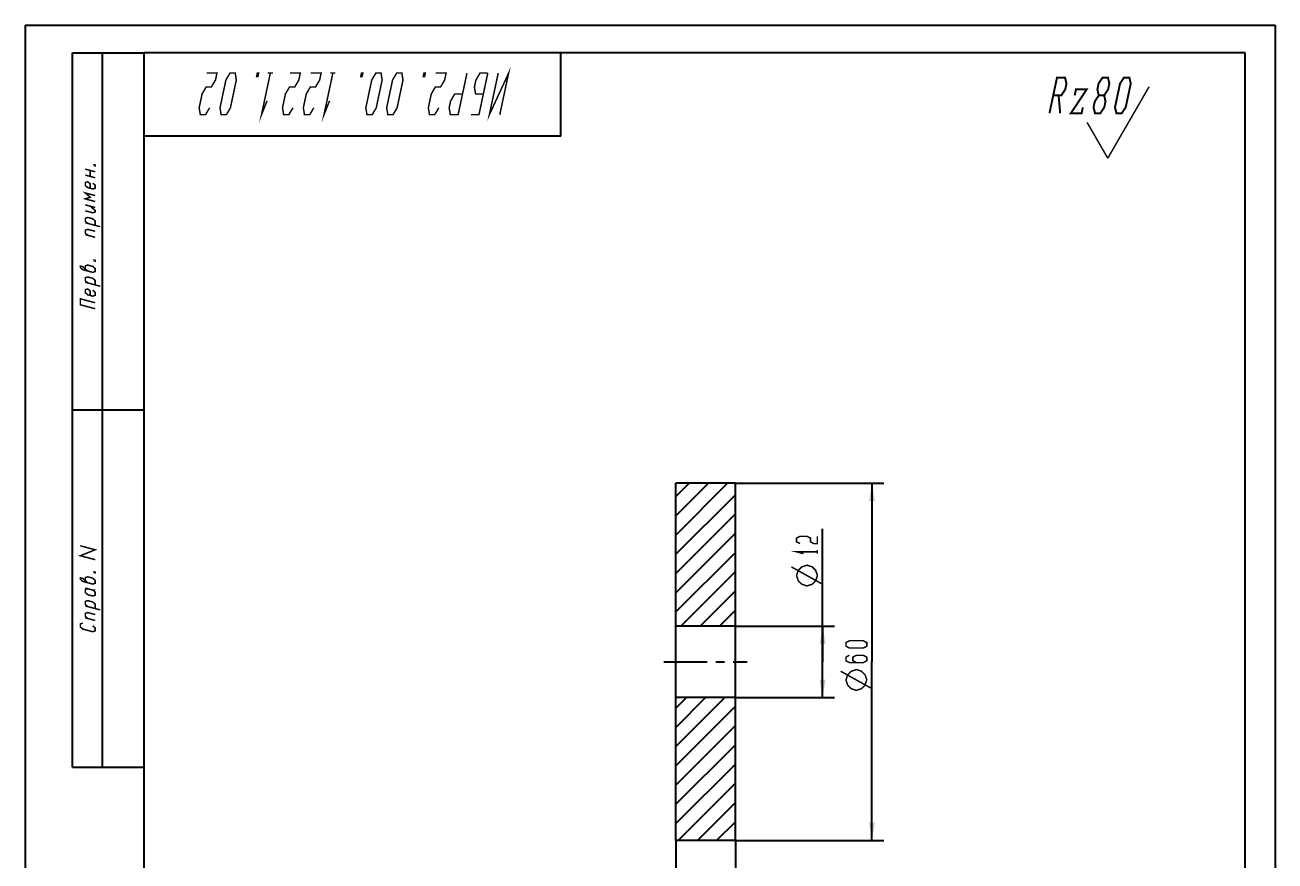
# Model space of a CAD drawing. Header units: millimetres. Extents: x 0 to 210, y 0 to 297.
# Drawn here: x 0 to 210, y 156.6 to 297 of the extents above; entities that cross this region are included whole.
import ezdxf

# ---------------------------------------------------------------- set-up
doc = ezdxf.new("R2010")
doc.units = ezdxf.units.MM
doc.header["$LTSCALE"] = 19.36
doc.linetypes.add('CENTER', pattern=[0.6, 0.375, -0.075, 0.075, -0.075])
doc.layers.get('0').update_dxf_attribs({"linetype": 'CONTINUOUS'})
doc.layers.add('ALL_AXIS', color=7, linetype='CONTINUOUS')
doc.layers.add('ALL_DIMENSIONS', color=7, linetype='CONTINUOUS')
doc.styles.get("Standard").update_dxf_attribs({"font": 'txt', "width": 0.7})
doc.dimstyles.new('DIMSTYLE_1', dxfattribs={"dimtxt": 3.5, "dimasz": 3, "dimexe": 0.18, "dimexo": 0.0625, "dimgap": 0.09, "dimtad": 1, "dimdsep": 46, "dimtxsty": 'STANDARD', "dimblk": '_FILLED', "dimblk1": '_FILLED', "dimblk2": '_FILLED', "dimcen": 0.09, "dimadec": 0, "dimazin": 0, "dimtp": 0.3, "dimtm": 0.3, "dimtfac": 1, "dimtofl": 0, "dimtmove": 0, "dimatfit": 3, "dimldrblk": '_FILLED', "dimfxl": 1, "dimtolj": 1, "dimarcsym": 0})
doc.dimstyles.new('DIMSTYLE_2', dxfattribs={"dimtxt": 3.5, "dimasz": 3, "dimexe": 0.18, "dimexo": 0.0625, "dimgap": 0.09, "dimtad": 1, "dimdsep": 46, "dimtxsty": 'STANDARD', "dimblk": '_FILLED', "dimblk1": '_FILLED', "dimblk2": '_FILLED', "dimcen": 0.09, "dimadec": 0, "dimazin": 0, "dimtp": 0.2, "dimtm": 0.2, "dimtfac": 1, "dimtofl": 0, "dimtmove": 0, "dimatfit": 3, "dimldrblk": '_FILLED', "dimfxl": 1, "dimtolj": 1, "dimarcsym": 0})
doc.dimstyles.new('DIMSTYLE_3', dxfattribs={"dimtxt": 3.5, "dimasz": 3, "dimexe": 0.18, "dimexo": 0.0625, "dimgap": 0.09, "dimtad": 1, "dimdec": 5, "dimdsep": 46, "dimtxsty": 'STANDARD', "dimblk": '_FILLED', "dimblk1": '_FILLED', "dimblk2": '_FILLED', "dimcen": 0.09, "dimadec": 0, "dimazin": 0, "dimtp": 0.2, "dimtm": 0.2, "dimtfac": 1, "dimtdec": 5, "dimtofl": 0, "dimtmove": 0, "dimatfit": 3, "dimldrblk": '_FILLED', "dimfxl": 1, "dimtolj": 1, "dimarcsym": 0})

# ---------------------------------------------------------------- blocks, each defined once
blk = doc.blocks.new('_FILLED')
at = {"color": 0, "linetype": 'BYBLOCK'}
blk.add_solid([(0, 0), (-1, 0.167), (-1, -0.167)], dxfattribs=at)
blk = doc.blocks.new('*D0')
at = {"layer": 'ALL_DIMENSIONS', "color": 2, "linetype": 'CONTINUOUS'}
for p, q in [((119.35, 220.04), (144.29, 220.04)), ((142.29, 220.04), (142.29, 190.04)), ((142.29, 160.04), (142.29, 190.04)), ((119.35, 160.04), (144.29, 160.04))]:
    blk.add_line(p, q, dxfattribs=at)
at = {"layer": 'ALL_DIMENSIONS', "color": 2, "linetype": 'CONTINUOUS', "xscale": 3, "yscale": 3, "zscale": 3}
for p, rotation in [((142.29, 220.04), 90), ((142.29, 160.04), 270)]:
    blk.add_blockref('_FILLED', p, dxfattribs=dict(at, rotation=rotation))
blk = doc.blocks.new('*D1')
at = {"layer": 'ALL_DIMENSIONS', "color": 2, "linetype": 'CONTINUOUS'}
for p, q in [((134, 190.04), (134, 212.36)), ((119.35, 196.04), (136, 196.04)), ((134, 196.04), (134, 190.04)), ((134, 184.04), (134, 190.04)), ((119.35, 184.04), (136, 184.04))]:
    blk.add_line(p, q, dxfattribs=at)
at = {"layer": 'ALL_DIMENSIONS', "color": 2, "linetype": 'CONTINUOUS', "xscale": 3, "yscale": 3, "zscale": 3}
for p, rotation in [((134, 196.04), 90), ((134, 184.04), 270)]:
    blk.add_blockref('_FILLED', p, dxfattribs=dict(at, rotation=rotation))
blk = doc.blocks.new('*D2')
at = {"layer": 'ALL_DIMENSIONS', "color": 2, "linetype": 'CONTINUOUS'}
for p, q in [((109.35, 160.04), (109.35, 147.14)), ((119.35, 160.04), (119.35, 147.14)), ((109.35, 149.14), (105.35, 149.14)), ((105.35, 149.14), (114.35, 149.14)), ((123.35, 149.14), (114.35, 149.14)), ((119.35, 149.14), (123.35, 149.14))]:
    blk.add_line(p, q, dxfattribs=at)
at = {"layer": 'ALL_DIMENSIONS', "color": 2, "linetype": 'CONTINUOUS', "xscale": 3, "yscale": 3, "zscale": 3}
blk.add_blockref('_FILLED', (109.35, 149.14), dxfattribs=at)
at = {"layer": 'ALL_DIMENSIONS', "color": 2, "linetype": 'CONTINUOUS', "xscale": 3, "yscale": 3, "zscale": 3, "rotation": 180}
blk.add_blockref('_FILLED', (119.35, 149.14), dxfattribs=at)
blk = doc.blocks.new('STANDARD_BL0', base_point=(180.48, 281.41))
at = {"color": 2, "linetype": 'CONTINUOUS'}
for points, const_width in [([(172.11, 282.18), (173.38, 288.18), (174.73, 288.18), (174.97, 287.18), (174.76, 286.18), (174.1, 285.18), (172.75, 285.18)], 0.333), ([(181.3, 285.18), (181.96, 286.18), (182.17, 287.18), (181.93, 288.18), (181.03, 288.18), (180.37, 287.18), (180.16, 286.18), (180.4, 285.18)], 0.333), ([(183.36, 282.18), (183.12, 283.18), (183.97, 287.18), (184.63, 288.18), (185.53, 288.18), (185.77, 287.18), (184.92, 283.18), (184.26, 282.18), (183.36, 282.18)], 0.333), ([(176.35, 285.18), (176.56, 286.18), (178.36, 286.18), (175.71, 282.18), (177.51, 282.18), (177.72, 283.18)], 0.333), ([(181.91, 274.63), (188.85, 286.64)], 0.25), ([(173.65, 285.18), (173.91, 282.18)], 0.333), ([(179.76, 282.18), (180.66, 282.18), (181.32, 283.18), (181.53, 284.18), (181.3, 285.18), (180.4, 285.18), (179.73, 284.18), (179.52, 283.18), (179.76, 282.18)], 0.333), ([(181.91, 274.63), (178.42, 280.67)], 0.25)]:
    blk.add_lwpolyline(points, dxfattribs=dict(at, const_width=const_width))

msp = doc.modelspace()

# ---------------------------------------------------------------- linework, layer by layer
at = {"color": 7, "linetype": 'CONTINUOUS'}
for p, q in [((0, 297), (0, 0)), ((0, 297), (210, 297)), ((210, 297), (210, 0)), ((8, 172.349899), (8, 292.349899)), ((8, 292.349899), (20, 292.349899)), ((13, 172.349899), (13, 292.349899)), ((90, 292.349899), (20, 292.349899)), ((20, 278.349899), (20, 292.349899)), ((20, 172.349899), (20, 292.349899)), ((20, 5), (20, 292.349899)), ((205, 292.349899), (20, 292.349899)), ((90, 278.349899), (90, 292.349899)), ((205, 5), (205, 292.349899)), ((90, 278.349899), (20, 278.349899)), ((8, 232.349899), (20, 232.349899)), ((109.346154, 196.038462), (109.346154, 220.038462)), ((119.346154, 220.038462), (109.346154, 220.038462)), ((119.346154, 196.038462), (119.346154, 220.038462)), ((119.346154, 196.038462), (109.346154, 196.038462)), ((119.346154, 184.038462), (109.346154, 184.038462)), ((109.346154, 160.038462), (109.346154, 184.038462)), ((119.346154, 160.038462), (119.346154, 184.038462)), ((8, 172.349899), (20, 172.349899)), ((119.346154, 160.038462), (109.346154, 160.038462))]:
    msp.add_line(p, q, dxfattribs=at)
at = {"color": 2, "linetype": 'CONTINUOUS'}
for p, q in [((109.346154, 217.811225), (111.573391, 220.038462)), ((109.346154, 214.580617), (114.803998, 220.038462)), ((109.346154, 211.350009), (118.034606, 220.038462)), ((109.346154, 208.119401), (119.346154, 218.119401)), ((109.346154, 204.888794), (119.346154, 214.888794)), ((109.346154, 201.658186), (119.346154, 211.658186)), ((109.346154, 198.427578), (119.346154, 208.427578)), ((110.187645, 196.038462), (119.346154, 205.19697)), ((113.418253, 196.038462), (119.346154, 201.966363)), ((116.648861, 196.038462), (119.346154, 198.735755)), ((109.346154, 182.274539), (111.110076, 184.038462)), ((109.346154, 179.043931), (114.340684, 184.038462)), ((109.346154, 175.813324), (117.571292, 184.038462)), ((109.346154, 172.582716), (119.346154, 182.582716)), ((109.346154, 169.352108), (119.346154, 179.352108)), ((109.346154, 166.1215), (119.346154, 176.1215)), ((109.346154, 162.890893), (119.346154, 172.890893)), ((109.724331, 160.038462), (119.346154, 169.660285)), ((112.954938, 160.038462), (119.346154, 166.429677)), ((116.185546, 160.038462), (119.346154, 163.199069))]:
    msp.add_line(p, q, dxfattribs=at)
at = {"color": 2, "linetype": 'CONTINUOUS', "const_width": 0.25}
for points in [[(79.762101, 281.928088), (81.250001, 288.928084), (78.012102, 281.928088), (79.500002, 288.928084)], [(31.01009, 283.094754), (30.324609, 281.928088), (29.449604, 281.928088), (29.260091, 283.094754), (29.756047, 285.428086), (30.441538, 286.594752), (31.316532, 286.594752), (32.002013, 287.761418), (32.249996, 288.928084), (30.499997, 288.928084)], [(35.312497, 288.928084), (35.502021, 287.761418), (34.510088, 283.094754), (33.824607, 281.928088), (32.949603, 281.928088), (32.760089, 283.094754), (33.752022, 287.761418), (34.437503, 288.928084), (35.312497, 288.928084)], [(39.031249, 288.928084), (39.250003, 288.928084), (39.126006, 288.344762), (38.907263, 288.344762), (39.031249, 288.928084)], [(40.664319, 284.26142), (39.730855, 281.928088), (41.218745, 288.928084)], [(41.656253, 288.928084), (40.781248, 288.928084)], [(45.010082, 283.094754), (44.324602, 281.928088), (43.449607, 281.928088), (43.260083, 283.094754), (43.75605, 285.428086), (44.44153, 286.594752), (45.316535, 286.594752), (46.002016, 287.761418), (46.249999, 288.928084), (44.5, 288.928084)], [(48.510091, 283.094754), (47.8246, 281.928088), (46.949605, 281.928088), (46.760092, 283.094754), (47.256048, 285.428086), (47.941539, 286.594752), (48.816533, 286.594752), (49.502014, 287.761418), (49.749997, 288.928084), (47.999998, 288.928084)], [(51.164324, 284.26142), (50.23085, 281.928088), (51.71875, 288.928084)], [(52.156247, 288.928084), (51.281253, 288.928084)], [(56.53125, 288.928084), (56.750004, 288.928084), (56.626007, 288.344762), (56.407264, 288.344762), (56.53125, 288.928084)], [(59.812505, 288.928084), (60.002019, 287.761418), (59.010085, 283.094754), (58.324604, 281.928088), (57.4496, 281.928088), (57.260086, 283.094754), (58.25202, 287.761418), (58.9375, 288.928084), (59.812505, 288.928084)], [(63.312503, 288.928084), (63.502017, 287.761418), (62.510083, 283.094754), (61.824603, 281.928088), (60.949608, 281.928088), (60.760084, 283.094754), (61.752018, 287.761418), (62.437498, 288.928084), (63.312503, 288.928084)], [(67.031255, 288.928084), (67.249998, 288.928084), (67.126012, 288.344762), (66.907258, 288.344762), (67.031255, 288.928084)], [(69.51009, 283.094754), (68.824609, 281.928088), (67.949604, 281.928088), (67.760091, 283.094754), (68.256047, 285.428086), (68.941538, 286.594752), (69.816532, 286.594752), (70.502013, 287.761418), (70.749996, 288.928084), (68.999997, 288.928084)], [(74.250005, 288.928084), (72.762104, 281.928088), (71.449603, 281.928088), (71.260089, 283.094754), (71.508072, 284.26142), (72.193553, 285.428086), (73.506055, 285.428086)], [(77.750003, 288.928084), (76.262103, 281.928088), (74.949601, 281.928088)], [(77.750003, 288.928084), (76.437501, 288.928084), (75.752021, 287.761418), (75.504037, 286.594752), (75.693551, 285.428086), (77.006053, 285.428086)], [(11.794094, 273.47491), (11.794094, 273.349893), (11.58576, 273.40573), (11.58576, 273.530727), (11.794094, 273.47491)], [(10.127428, 272.796477), (11.794094, 272.349902)], [(11.794094, 271.349891), (10.127428, 271.796486)], [(10.960764, 271.573199), (10.960764, 272.573189)], [(11.794094, 267.349908), (10.127428, 267.796482), (10.960764, 268.07318), (10.127428, 268.796473), (11.794094, 268.349898)], [(10.960764, 269.573197), (10.960764, 270.323195), (10.544096, 270.684842), (10.127428, 270.546482), (10.127428, 270.046477), (10.544096, 269.68483), (11.377426, 269.461543), (11.794094, 269.599902), (11.794094, 270.099908), (11.377426, 270.461555)], [(10.127428, 266.796471), (11.794094, 266.349896)], [(10.127428, 265.79648), (11.377426, 265.461539), (11.794094, 265.599898), (11.794094, 265.849891), (10.960764, 266.573184)], [(11.794094, 263.349904), (11.794094, 264.099902), (11.377426, 264.461549), (10.544096, 264.684836), (10.127428, 264.546477), (10.127428, 264.046471), (10.544096, 263.684846)], [(12.62743, 263.126617), (10.127428, 263.796479)], [(10.544096, 261.684844), (10.127428, 262.04649), (10.127428, 262.546475), (10.544096, 262.684834), (11.794094, 262.349893)], [(11.794094, 261.349902), (10.127428, 261.796477)], [(10.544096, 255.684838), (9.71076, 256.408131), (9.294097, 256.519764), (9.294097, 256.269771), (9.71076, 255.908125), (11.377426, 255.461551), (11.794094, 255.59991), (11.794094, 256.099895), (11.377426, 256.461541), (10.544096, 256.684828), (10.127428, 256.54649), (10.127428, 256.046484)], [(11.794094, 257.474895), (11.794094, 257.349898), (11.58576, 257.405715), (11.58576, 257.530732), (11.794094, 257.474895)], [(11.794094, 253.349895), (11.794094, 254.099893), (11.377426, 254.461539), (10.544096, 254.684826), (10.127428, 254.546488), (10.127428, 254.046482), (10.544096, 253.684836)], [(12.62743, 253.126607), (10.127428, 253.79649)], [(10.960764, 251.57318), (10.960764, 252.323199), (10.544096, 252.684846), (10.127428, 252.546486), (10.127428, 252.04648), (10.544096, 251.684834), (11.377426, 251.461547), (11.794094, 251.599906), (11.794094, 252.099891), (11.377426, 252.461537)], [(11.794094, 249.349891), (9.294097, 250.019773), (9.294097, 251.019764), (11.794094, 250.349902)], [(11.794094, 207.204057), (9.294097, 207.873939), (11.794094, 208.870729), (9.294097, 209.540611)], [(10.544096, 203.33066), (9.71076, 204.053953), (9.294097, 204.165607), (9.294097, 203.915615), (9.71076, 203.553969), (11.377426, 203.107373), (11.794094, 203.245732), (11.794094, 203.745738), (11.377426, 204.107385), (10.544096, 204.330672), (10.127428, 204.192313), (10.127428, 203.692307)], [(11.794094, 205.120738), (11.794094, 204.995742), (11.58576, 205.051559), (11.58576, 205.176555), (11.794094, 205.120738)], [(10.127428, 202.442324), (11.377426, 202.107383), (11.794094, 202.120725)], [(10.544096, 202.33067), (10.127428, 202.192311), (10.127428, 201.692305), (10.544096, 201.33068), (11.377426, 201.107371), (11.794094, 201.24573), (11.794094, 201.745736), (11.377426, 202.107383)], [(11.794094, 198.995736), (11.794094, 199.745734), (11.377426, 200.107381), (10.544096, 200.330668), (10.127428, 200.192309), (10.127428, 199.692324), (10.544096, 199.330678)], [(12.62743, 198.772449), (10.127428, 199.442311)], [(10.544096, 197.330676), (10.127428, 197.692322), (10.127428, 198.192307), (10.544096, 198.330666), (11.794094, 197.995725)], [(11.794094, 196.995734), (10.127428, 197.442309)], [(9.71076, 196.553951), (9.294097, 196.415613), (9.294097, 195.915607), (9.71076, 195.553961), (11.377426, 195.107387), (11.794094, 195.245725), (11.794094, 195.74573), (11.377426, 196.107377)]]:
    msp.add_lwpolyline(points, dxfattribs=at)
at = {"layer": 'ALL_AXIS', "color": 7, "linetype": 'CONTINUOUS'}
for p, q in [((109.346154, 184.038462), (109.346154, 196.038462)), ((119.346154, 184.038462), (119.346154, 196.038462)), ((119.346154, 160.038462), (109.346154, 160.038462))]:
    msp.add_line(p, q, dxfattribs=at)
at = {"layer": 'ALL_AXIS', "color": 7, "linetype": 'CENTER'}
msp.add_line((107.346154, 190.038462), (121.346154, 190.038462), dxfattribs=at)
at = {"layer": 'ALL_DIMENSIONS', "color": 2, "linetype": 'CONTINUOUS', "const_width": 0.25}
for points in [[(130.207531, 209.907371), (129.624209, 210.213631), (129.624209, 210.826129), (130.207531, 211.132367), (131.374197, 211.132367), (131.957541, 210.826129), (131.957541, 210.213631), (132.540863, 209.907371), (133.124207, 209.907371), (133.124207, 211.132367)], [(130.790875, 208.222996), (129.624209, 208.529256), (133.124207, 208.529256)], [(133.124207, 208.222996), (133.124207, 208.835494)], [(133.999201, 203.082365), (128.749193, 205.999041)], [(131.374197, 202.790715), (130.499203, 203.082365), (129.915859, 203.665709), (129.624209, 204.540703), (129.915859, 205.415697), (130.499203, 205.999041), (131.374197, 206.290713), (132.249191, 205.999041), (132.832535, 205.415697), (133.124207, 204.540703), (132.832535, 203.665709), (132.249191, 203.082365), (131.374197, 202.790715)], [(141.418594, 192.678041), (140.835271, 192.371803), (138.501939, 192.371803), (137.918596, 192.678041), (137.918596, 193.290539), (138.501939, 193.596799), (140.835271, 193.596799), (141.418594, 193.290539), (141.418594, 192.678041)], [(138.501939, 191.146785), (137.918596, 190.840547), (137.918596, 190.228049), (138.501939, 189.921789), (140.835271, 189.921789), (141.418594, 190.228049), (141.418594, 190.840547), (140.835271, 191.146785), (139.668605, 191.146785), (139.085262, 190.840547), (139.085262, 190.228049), (139.668605, 189.921789)], [(142.293609, 185.546797), (137.043602, 188.463451)], [(139.668605, 185.255125), (138.79359, 185.546797), (138.210268, 186.130119), (137.918596, 187.005135), (138.210268, 187.880129), (138.79359, 188.463451), (139.668605, 188.755123), (140.5436, 188.463451), (141.126943, 187.880129), (141.418594, 187.005135), (141.126943, 186.130119), (140.5436, 185.546797), (139.668605, 185.255125)]]:
    msp.add_lwpolyline(points, dxfattribs=at)

# ---------------------------------------------------------------- block references
at = {"color": 2, "linetype": 'CONTINUOUS'}
msp.add_blockref('STANDARD_BL0', (180.478351, 281.40649), dxfattribs=at)

# ---------------------------------------------------------------- dimensions: what is measured, and where the dimension line sits
at = {"layer": 'ALL_DIMENSIONS', "color": 2, "linetype": 'CONTINUOUS'}
for base, p1, p2, dimstyle, picture, middle in [((142.2936, 160.038462), (119.346154, 220.038462), (119.346154, 160.038462), 'DIMSTYLE_1', '*D0', (141.4186, 185.255128)), ((133.9992, 184.038462), (119.346154, 196.038462), (119.346154, 184.038462), 'DIMSTYLE_2', '*D1', (133.1242, 202.790708))]:
    dim = msp.add_linear_dim(base=base, p1=p1, p2=p2, angle=270, text='%%c<>', dimstyle=dimstyle, dxfattribs=at)
    dim.commit()
    dim.dimension.update_dxf_attribs({"geometry": picture, "text_midpoint": middle, "dimtype": 160})
dim = msp.add_linear_dim(base=(119.346154, 149.135538), p1=(109.346154, 160.038462), p2=(119.346154, 160.038462), text=' (8)', dimstyle='DIMSTYLE_3', dxfattribs=at)
dim.commit()
dim.dimension.update_dxf_attribs({"geometry": '*D2', "text_midpoint": (109.446154, 150.010538), "dimtype": 160})

doc.saveas('drawing.dxf')
